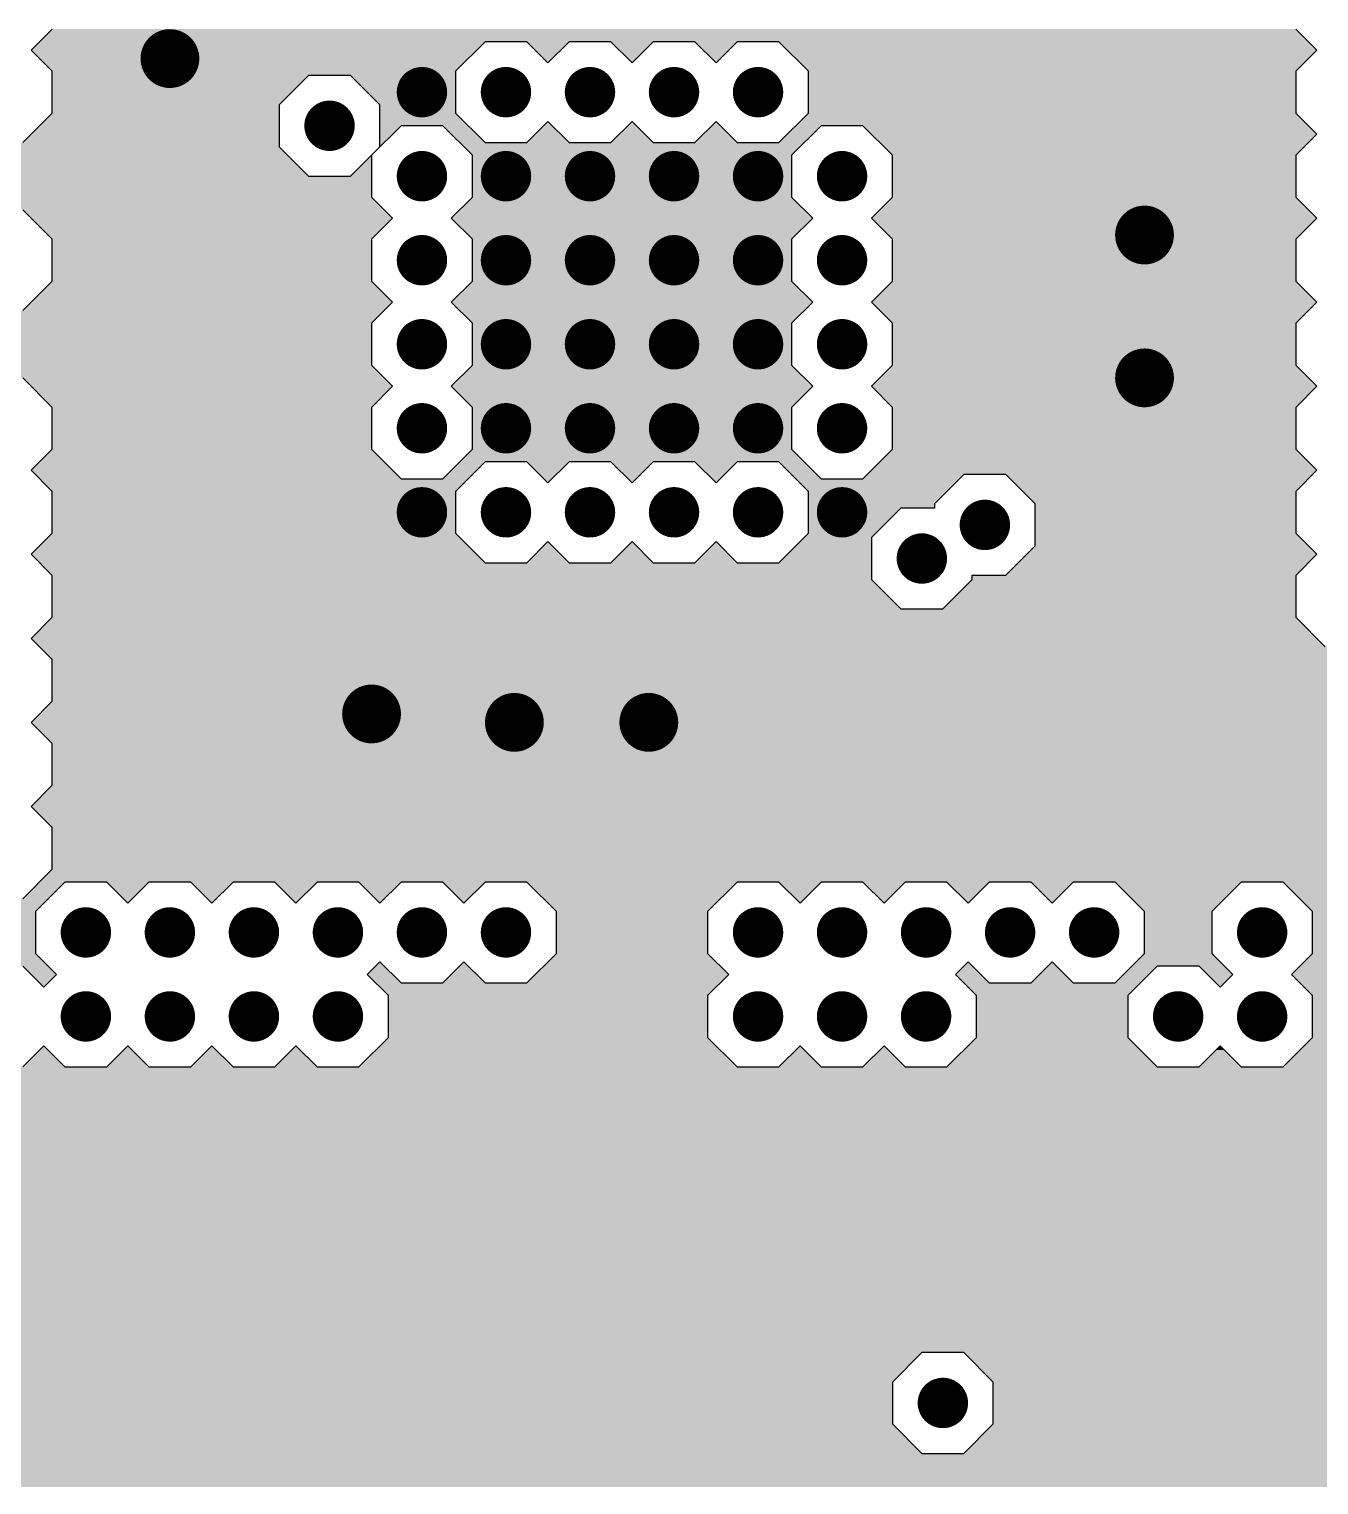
# Model space of a CAD drawing. Extents: x 295 to 953, y 10 to 290.
# Drawn here: x 657.13 to 687.83, y 160.85 to 195.5 of the extents above; entities that cross this region are included whole.
import ezdxf

# ---------------------------------------------------------------- set-up
doc = ezdxf.new("R2010")
doc.units = 0
doc.header["$LTSCALE"] = 5
doc.header["$MEASUREMENT"] = 0
doc.layers.get('0').update_dxf_attribs({"linetype": 'CONTINUOUS', "lineweight": 25})
doc.layers.add('17_GND_GBR', color=3, linetype='CONTINUOUS')

msp = doc.modelspace()

# ---------------------------------------------------------------- linework, layer by layer
for points, const_width in [([(660.128, 194.8, 1), (660.828, 194.8, 1)], 0.7), ([(666.178, 194, 1), (666.778, 194, 1)], 0.6), ([(668.178, 194, 1), (668.778, 194, 1)], 0.6), ([(670.178, 194, 1), (670.778, 194, 1)], 0.6), ([(672.178, 194, 1), (672.778, 194, 1)], 0.6), ([(674.178, 194, 1), (674.778, 194, 1)], 0.6), ([(663.978, 193.2, 1), (664.578, 193.2, 1)], 0.6), ([(666.178, 192, 1), (666.778, 192, 1)], 0.6), ([(668.178, 192, 1), (668.778, 192, 1)], 0.6), ([(670.178, 192, 1), (670.778, 192, 1)], 0.6), ([(672.178, 192, 1), (672.778, 192, 1)], 0.6), ([(674.178, 192, 1), (674.778, 192, 1)], 0.6), ([(676.178, 192, 1), (676.778, 192, 1)], 0.6), ([(683.328, 190.6, 1), (684.028, 190.6, 1)], 0.7), ([(666.178, 190, 1), (666.778, 190, 1)], 0.6), ([(668.178, 190, 1), (668.778, 190, 1)], 0.6), ([(670.178, 190, 1), (670.778, 190, 1)], 0.6), ([(672.178, 190, 1), (672.778, 190, 1)], 0.6), ([(674.178, 190, 1), (674.778, 190, 1)], 0.6), ([(676.178, 190, 1), (676.778, 190, 1)], 0.6), ([(666.178, 188, 1), (666.778, 188, 1)], 0.6), ([(668.178, 188, 1), (668.778, 188, 1)], 0.6), ([(670.178, 188, 1), (670.778, 188, 1)], 0.6), ([(672.178, 188, 1), (672.778, 188, 1)], 0.6), ([(674.178, 188, 1), (674.778, 188, 1)], 0.6), ([(676.178, 188, 1), (676.778, 188, 1)], 0.6), ([(683.328, 187.2, 1), (684.028, 187.2, 1)], 0.7), ([(666.178, 186, 1), (666.778, 186, 1)], 0.6), ([(668.178, 186, 1), (668.778, 186, 1)], 0.6), ([(670.178, 186, 1), (670.778, 186, 1)], 0.6), ([(672.178, 186, 1), (672.778, 186, 1)], 0.6), ([(674.178, 186, 1), (674.778, 186, 1)], 0.6), ([(676.178, 186, 1), (676.778, 186, 1)], 0.6), ([(666.178, 184, 1), (666.778, 184, 1)], 0.6), ([(668.178, 184, 1), (668.778, 184, 1)], 0.6), ([(670.178, 184, 1), (670.778, 184, 1)], 0.6), ([(672.178, 184, 1), (672.778, 184, 1)], 0.6), ([(674.178, 184, 1), (674.778, 184, 1)], 0.6), ([(676.178, 184, 1), (676.778, 184, 1)], 0.6), ([(679.578, 183.7, 1), (680.178, 183.7, 1)], 0.6), ([(678.078, 182.9, 1), (678.678, 182.9, 1)], 0.6), ([(664.928, 179.2, 1), (665.628, 179.2, 1)], 0.7), ([(668.328, 179, 1), (669.028, 179, 1)], 0.7), ([(671.528, 179, 1), (672.228, 179, 1)], 0.7), ([(658.178, 174, 1), (658.778, 174, 1)], 0.6), ([(660.178, 174, 1), (660.778, 174, 1)], 0.6), ([(662.178, 174, 1), (662.778, 174, 1)], 0.6), ([(664.178, 174, 1), (664.778, 174, 1)], 0.6), ([(666.178, 174, 1), (666.778, 174, 1)], 0.6), ([(668.178, 174, 1), (668.778, 174, 1)], 0.6), ([(674.178, 174, 1), (674.778, 174, 1)], 0.6), ([(676.178, 174, 1), (676.778, 174, 1)], 0.6), ([(678.178, 174, 1), (678.778, 174, 1)], 0.6), ([(680.178, 174, 1), (680.778, 174, 1)], 0.6), ([(682.178, 174, 1), (682.778, 174, 1)], 0.6), ([(686.178, 174, 1), (686.778, 174, 1)], 0.6), ([(658.178, 172, 1), (658.778, 172, 1)], 0.6), ([(660.178, 172, 1), (660.778, 172, 1)], 0.6), ([(662.178, 172, 1), (662.778, 172, 1)], 0.6), ([(664.178, 172, 1), (664.778, 172, 1)], 0.6), ([(674.178, 172, 1), (674.778, 172, 1)], 0.6), ([(676.178, 172, 1), (676.778, 172, 1)], 0.6), ([(678.178, 172, 1), (678.778, 172, 1)], 0.6), ([(684.178, 172, 1), (684.778, 172, 1)], 0.6), ([(686.178, 172, 1), (686.778, 172, 1)], 0.6), ([(678.578, 162.8, 1), (679.178, 162.8, 1)], 0.6)]:
    msp.add_lwpolyline(points, format="xyb", close=True, dxfattribs=dict(const_width=const_width))
at = {"layer": '17_GND_GBR', "color": 7}
for p, q in [((657.176, 195), (657.678, 195.502)), ((687.278, 195.502), (687.78, 195)), ((667.98, 195.2), (667.278, 194.498)), ((668.976, 195.2), (667.98, 195.2)), ((669.478, 194.698), (668.976, 195.2)), ((669.98, 195.2), (669.478, 194.698)), ((670.976, 195.2), (669.98, 195.2)), ((671.478, 194.698), (670.976, 195.2)), ((671.98, 195.2), (671.478, 194.698)), ((672.976, 195.2), (671.98, 195.2)), ((673.478, 194.698), (672.976, 195.2)), ((673.98, 195.2), (673.478, 194.698)), ((674.976, 195.2), (673.98, 195.2)), ((675.678, 194.498), (674.976, 195.2)), ((657.678, 194.498), (657.176, 195)), ((687.78, 195), (687.278, 194.498)), ((657.678, 193.502), (657.678, 194.498)), ((663.78, 194.4), (663.078, 193.698)), ((664.776, 194.4), (663.78, 194.4)), ((665.478, 193.698), (664.776, 194.4)), ((667.278, 194.498), (667.278, 193.502)), ((675.678, 193.502), (675.678, 194.498)), ((687.278, 194.498), (687.278, 193.502)), ((656.976, 192.8), (657.678, 193.502)), ((663.078, 193.698), (663.078, 192.702)), ((665.478, 192.702), (665.478, 193.698)), ((667.278, 193.502), (667.98, 192.8)), ((674.976, 192.8), (675.678, 193.502)), ((687.278, 193.502), (687.78, 193)), ((665.98, 193.2), (665.278, 192.498)), ((666.976, 193.2), (665.98, 193.2)), ((667.678, 192.498), (666.976, 193.2)), ((668.976, 192.8), (669.478, 193.302)), ((669.478, 193.302), (669.98, 192.8)), ((670.976, 192.8), (671.478, 193.302)), ((671.478, 193.302), (671.98, 192.8)), ((672.976, 192.8), (673.478, 193.302)), ((673.478, 193.302), (673.98, 192.8)), ((675.98, 193.2), (675.278, 192.498)), ((676.976, 193.2), (675.98, 193.2)), ((677.678, 192.498), (676.976, 193.2)), ((663.078, 192.702), (663.78, 192)), ((664.776, 192), (665.478, 192.702)), ((667.98, 192.8), (668.976, 192.8)), ((669.98, 192.8), (670.976, 192.8)), ((671.98, 192.8), (672.976, 192.8)), ((673.98, 192.8), (674.976, 192.8)), ((687.78, 193), (687.278, 192.498)), ((665.278, 192.498), (665.278, 191.502)), ((667.678, 191.502), (667.678, 192.498)), ((675.278, 192.498), (675.278, 191.502)), ((677.678, 191.502), (677.678, 192.498)), ((687.278, 192.498), (687.278, 191.502)), ((663.78, 192), (664.776, 192)), ((665.278, 191.502), (665.78, 191)), ((667.176, 191), (667.678, 191.502)), ((675.278, 191.502), (675.78, 191)), ((677.176, 191), (677.678, 191.502)), ((687.278, 191.502), (687.78, 191)), ((657.678, 190.498), (656.976, 191.2)), ((665.78, 191), (665.278, 190.498)), ((667.678, 190.498), (667.176, 191)), ((675.78, 191), (675.278, 190.498)), ((677.678, 190.498), (677.176, 191)), ((687.78, 191), (687.278, 190.498)), ((657.678, 189.502), (657.678, 190.498)), ((665.278, 190.498), (665.278, 189.502)), ((667.678, 189.502), (667.678, 190.498)), ((675.278, 190.498), (675.278, 189.502)), ((677.678, 189.502), (677.678, 190.498)), ((687.278, 190.498), (687.278, 189.502)), ((656.976, 188.8), (657.678, 189.502)), ((665.278, 189.502), (665.78, 189)), ((667.176, 189), (667.678, 189.502)), ((675.278, 189.502), (675.78, 189)), ((677.176, 189), (677.678, 189.502)), ((687.278, 189.502), (687.78, 189)), ((665.78, 189), (665.278, 188.498)), ((667.678, 188.498), (667.176, 189)), ((675.78, 189), (675.278, 188.498)), ((677.678, 188.498), (677.176, 189)), ((687.78, 189), (687.278, 188.498)), ((665.278, 188.498), (665.278, 187.502)), ((667.678, 187.502), (667.678, 188.498)), ((675.278, 188.498), (675.278, 187.502)), ((677.678, 187.502), (677.678, 188.498)), ((687.278, 188.498), (687.278, 187.502)), ((665.278, 187.502), (665.78, 187)), ((667.176, 187), (667.678, 187.502)), ((675.278, 187.502), (675.78, 187)), ((677.176, 187), (677.678, 187.502)), ((687.278, 187.502), (687.78, 187)), ((657.678, 186.498), (656.976, 187.2)), ((665.78, 187), (665.278, 186.498)), ((667.678, 186.498), (667.176, 187)), ((675.78, 187), (675.278, 186.498)), ((677.678, 186.498), (677.176, 187)), ((687.78, 187), (687.278, 186.498)), ((657.678, 185.502), (657.678, 186.498)), ((665.278, 186.498), (665.278, 185.502)), ((667.678, 185.502), (667.678, 186.498)), ((675.278, 186.498), (675.278, 185.502)), ((677.678, 185.502), (677.678, 186.498)), ((687.278, 186.498), (687.278, 185.502)), ((657.176, 185), (657.678, 185.502)), ((665.278, 185.502), (665.98, 184.8)), ((666.976, 184.8), (667.678, 185.502)), ((675.278, 185.502), (675.98, 184.8)), ((676.976, 184.8), (677.678, 185.502)), ((687.278, 185.502), (687.78, 185)), ((667.98, 185.2), (667.278, 184.498)), ((668.976, 185.2), (667.98, 185.2)), ((669.478, 184.698), (668.976, 185.2)), ((669.98, 185.2), (669.478, 184.698)), ((670.976, 185.2), (669.98, 185.2)), ((671.478, 184.698), (670.976, 185.2)), ((671.98, 185.2), (671.478, 184.698)), ((672.976, 185.2), (671.98, 185.2)), ((673.478, 184.698), (672.976, 185.2)), ((673.98, 185.2), (673.478, 184.698)), ((674.976, 185.2), (673.98, 185.2)), ((675.678, 184.498), (674.976, 185.2)), ((657.678, 184.498), (657.176, 185)), ((665.98, 184.8), (666.976, 184.8)), ((675.98, 184.8), (676.976, 184.8)), ((679.38, 184.9), (678.678, 184.198)), ((680.376, 184.9), (679.38, 184.9)), ((681.078, 184.198), (680.376, 184.9)), ((687.78, 185), (687.278, 184.498)), ((657.678, 183.502), (657.678, 184.498)), ((667.278, 184.498), (667.278, 183.502)), ((675.678, 183.502), (675.678, 184.498)), ((687.278, 184.498), (687.278, 183.502)), ((677.88, 184.1), (677.178, 183.398)), ((678.678, 184.1), (677.88, 184.1)), ((678.678, 184.198), (678.678, 184.1)), ((681.078, 183.202), (681.078, 184.198)), ((657.176, 183), (657.678, 183.502)), ((667.278, 183.502), (667.98, 182.8)), ((674.976, 182.8), (675.678, 183.502)), ((677.178, 183.398), (677.178, 182.402)), ((687.278, 183.502), (687.78, 183)), ((657.678, 182.498), (657.176, 183)), ((668.976, 182.8), (669.478, 183.302)), ((669.478, 183.302), (669.98, 182.8)), ((670.976, 182.8), (671.478, 183.302)), ((671.478, 183.302), (671.98, 182.8)), ((672.976, 182.8), (673.478, 183.302)), ((673.478, 183.302), (673.98, 182.8)), ((680.376, 182.5), (681.078, 183.202)), ((687.78, 183), (687.278, 182.498)), ((667.98, 182.8), (668.976, 182.8)), ((669.98, 182.8), (670.976, 182.8)), ((671.98, 182.8), (672.976, 182.8)), ((673.98, 182.8), (674.976, 182.8)), ((657.678, 181.502), (657.678, 182.498)), ((677.178, 182.402), (677.88, 181.7)), ((678.876, 181.7), (679.578, 182.402)), ((679.578, 182.5), (680.376, 182.5)), ((679.578, 182.402), (679.578, 182.5)), ((687.278, 182.498), (687.278, 181.502)), ((677.88, 181.7), (678.876, 181.7)), ((657.176, 181), (657.678, 181.502)), ((687.278, 181.502), (687.98, 180.8)), ((657.678, 180.498), (657.176, 181)), ((657.678, 179.502), (657.678, 180.498)), ((657.176, 179), (657.678, 179.502)), ((657.678, 178.498), (657.176, 179)), ((657.678, 177.502), (657.678, 178.498)), ((657.176, 177), (657.678, 177.502)), ((657.678, 176.498), (657.176, 177)), ((657.678, 175.502), (657.678, 176.498)), ((656.976, 174.8), (657.678, 175.502)), ((657.98, 175.2), (657.278, 174.498)), ((658.976, 175.2), (657.98, 175.2)), ((659.478, 174.698), (658.976, 175.2)), ((659.98, 175.2), (659.478, 174.698)), ((660.976, 175.2), (659.98, 175.2)), ((661.478, 174.698), (660.976, 175.2)), ((661.98, 175.2), (661.478, 174.698)), ((662.976, 175.2), (661.98, 175.2)), ((663.478, 174.698), (662.976, 175.2)), ((663.98, 175.2), (663.478, 174.698)), ((664.976, 175.2), (663.98, 175.2)), ((665.478, 174.698), (664.976, 175.2)), ((665.98, 175.2), (665.478, 174.698)), ((666.976, 175.2), (665.98, 175.2)), ((667.478, 174.698), (666.976, 175.2)), ((667.98, 175.2), (667.478, 174.698)), ((668.976, 175.2), (667.98, 175.2)), ((669.678, 174.498), (668.976, 175.2)), ((673.98, 175.2), (673.278, 174.498)), ((674.976, 175.2), (673.98, 175.2)), ((675.478, 174.698), (674.976, 175.2)), ((675.98, 175.2), (675.478, 174.698)), ((676.976, 175.2), (675.98, 175.2)), ((677.478, 174.698), (676.976, 175.2)), ((677.98, 175.2), (677.478, 174.698)), ((678.976, 175.2), (677.98, 175.2)), ((679.478, 174.698), (678.976, 175.2)), ((679.98, 175.2), (679.478, 174.698)), ((680.976, 175.2), (679.98, 175.2)), ((681.478, 174.698), (680.976, 175.2)), ((681.98, 175.2), (681.478, 174.698)), ((682.976, 175.2), (681.98, 175.2)), ((683.678, 174.498), (682.976, 175.2)), ((685.98, 175.2), (685.278, 174.498)), ((686.976, 175.2), (685.98, 175.2)), ((687.678, 174.498), (686.976, 175.2)), ((657.278, 174.498), (657.278, 173.502)), ((669.678, 173.502), (669.678, 174.498)), ((673.278, 174.498), (673.278, 173.502)), ((683.678, 173.502), (683.678, 174.498)), ((685.278, 174.498), (685.278, 173.502)), ((687.678, 173.502), (687.678, 174.498)), ((657.278, 173.502), (657.78, 173)), ((665.176, 173), (665.478, 173.302)), ((665.478, 173.302), (665.98, 172.8)), ((666.976, 172.8), (667.478, 173.302)), ((667.478, 173.302), (667.98, 172.8)), ((668.976, 172.8), (669.678, 173.502)), ((673.278, 173.502), (673.78, 173)), ((679.176, 173), (679.478, 173.302)), ((679.478, 173.302), (679.98, 172.8)), ((680.976, 172.8), (681.478, 173.302)), ((681.478, 173.302), (681.98, 172.8)), ((682.976, 172.8), (683.678, 173.502)), ((685.278, 173.502), (685.78, 173)), ((687.176, 173), (687.678, 173.502)), ((657.478, 172.698), (656.976, 173.2)), ((657.78, 173), (657.478, 172.698)), ((665.678, 172.498), (665.176, 173)), ((673.78, 173), (673.278, 172.498)), ((679.678, 172.498), (679.176, 173)), ((683.98, 173.2), (683.278, 172.498)), ((684.976, 173.2), (683.98, 173.2)), ((685.478, 172.698), (684.976, 173.2)), ((685.78, 173), (685.478, 172.698)), ((687.678, 172.498), (687.176, 173)), ((665.98, 172.8), (666.976, 172.8)), ((667.98, 172.8), (668.976, 172.8)), ((679.98, 172.8), (680.976, 172.8)), ((681.98, 172.8), (682.976, 172.8)), ((665.678, 171.502), (665.678, 172.498)), ((673.278, 172.498), (673.278, 171.502)), ((679.678, 171.502), (679.678, 172.498)), ((683.278, 172.498), (683.278, 171.502)), ((687.678, 171.502), (687.678, 172.498)), ((656.976, 170.8), (657.478, 171.302)), ((657.478, 171.302), (657.98, 170.8)), ((658.976, 170.8), (659.478, 171.302)), ((659.478, 171.302), (659.98, 170.8)), ((660.976, 170.8), (661.478, 171.302)), ((661.478, 171.302), (661.98, 170.8)), ((662.976, 170.8), (663.478, 171.302)), ((663.478, 171.302), (663.98, 170.8)), ((664.976, 170.8), (665.678, 171.502)), ((673.278, 171.502), (673.98, 170.8)), ((674.976, 170.8), (675.478, 171.302)), ((675.478, 171.302), (675.98, 170.8)), ((676.976, 170.8), (677.478, 171.302)), ((677.478, 171.302), (677.98, 170.8)), ((678.976, 170.8), (679.678, 171.502)), ((683.278, 171.502), (683.98, 170.8)), ((684.976, 170.8), (685.478, 171.302)), ((685.478, 171.302), (685.98, 170.8)), ((686.976, 170.8), (687.678, 171.502)), ((657.98, 170.8), (658.976, 170.8)), ((659.98, 170.8), (660.976, 170.8)), ((661.98, 170.8), (662.976, 170.8)), ((663.98, 170.8), (664.976, 170.8)), ((673.98, 170.8), (674.976, 170.8)), ((675.98, 170.8), (676.976, 170.8)), ((677.98, 170.8), (678.976, 170.8)), ((683.98, 170.8), (684.976, 170.8)), ((685.98, 170.8), (686.976, 170.8)), ((678.38, 164), (677.678, 163.298)), ((679.376, 164), (678.38, 164)), ((680.078, 163.298), (679.376, 164)), ((677.678, 163.298), (677.678, 162.302)), ((680.078, 162.302), (680.078, 163.298)), ((677.678, 162.302), (678.38, 161.6)), ((679.376, 161.6), (680.078, 162.302)), ((678.38, 161.6), (679.376, 161.6))]:
    msp.add_line(p, q, dxfattribs=at)
for points in [[(657.376, 195.2), (657.678, 195.502), (687.58, 195.2), (687.278, 195.502)], [(657.176, 195), (657.376, 195.2), (667.78, 195), (667.98, 195.2)], [(657.376, 195.2), (657.376, 195.2), (667.98, 195.2), (668.976, 195.2)], [(669.478, 194.698), (668.976, 195.2), (669.478, 194.698), (669.98, 195.2)], [(668.976, 195.2), (668.976, 195.2), (669.98, 195.2), (670.976, 195.2)], [(671.478, 194.698), (670.976, 195.2), (671.478, 194.698), (671.98, 195.2)], [(670.976, 195.2), (670.976, 195.2), (671.98, 195.2), (672.976, 195.2)], [(673.478, 194.698), (672.976, 195.2), (673.478, 194.698), (673.98, 195.2)], [(672.976, 195.2), (672.976, 195.2), (673.98, 195.2), (674.976, 195.2)], [(675.176, 195), (674.976, 195.2), (687.78, 195), (687.58, 195.2)], [(657.678, 194.498), (657.176, 195), (667.278, 194.498), (667.78, 195)], [(675.678, 194.498), (675.176, 195), (687.278, 194.498), (687.78, 195)], [(657.678, 194.4), (657.678, 194.498), (667.278, 194.4), (667.278, 194.498)], [(657.678, 193.698), (657.678, 194.4), (663.078, 193.698), (663.78, 194.4)], [(657.678, 194.4), (657.678, 194.4), (663.78, 194.4), (664.776, 194.4)], [(665.478, 193.698), (664.776, 194.4), (667.278, 193.698), (667.278, 194.4)], [(675.678, 193.502), (675.678, 194.498), (687.278, 193.502), (687.278, 194.498)], [(656.976, 192.8), (657.678, 193.502), (663.078, 192.8), (663.078, 193.502)], [(657.678, 193.502), (657.678, 193.698), (663.078, 193.502), (663.078, 193.698)], [(665.478, 193.502), (665.478, 193.698), (667.278, 193.502), (667.278, 193.698)], [(665.478, 193.2), (665.478, 193.502), (667.58, 193.2), (667.278, 193.502)], [(675.376, 193.2), (675.678, 193.502), (687.58, 193.2), (687.278, 193.502)], [(665.478, 192.702), (665.478, 193.2), (665.482, 192.702), (665.98, 193.2)], [(665.478, 193.2), (665.478, 193.2), (665.98, 193.2), (666.976, 193.2)], [(667.376, 192.8), (666.976, 193.2), (667.98, 192.8), (667.58, 193.2)], [(668.976, 192.8), (669.478, 193.302), (669.98, 192.8), (669.478, 193.302)], [(670.976, 192.8), (671.478, 193.302), (671.98, 192.8), (671.478, 193.302)], [(672.976, 192.8), (673.478, 193.302), (673.98, 192.8), (673.478, 193.302)], [(674.976, 192.8), (675.376, 193.2), (675.58, 192.8), (675.98, 193.2)], [(675.376, 193.2), (675.376, 193.2), (675.98, 193.2), (676.976, 193.2)], [(677.176, 193), (676.976, 193.2), (687.78, 193), (687.58, 193.2)], [(655.474, 192.702), (655.376, 192.8), (663.078, 192.702), (663.078, 192.8)], [(655.678, 192.498), (655.474, 192.702), (663.282, 192.498), (663.078, 192.702)], [(665.274, 192.498), (665.478, 192.702), (665.278, 192.498), (665.482, 192.702)], [(667.678, 192.498), (667.376, 192.8), (675.278, 192.498), (675.58, 192.8)], [(667.376, 192.8), (667.376, 192.8), (674.976, 192.8), (673.98, 192.8)], [(677.678, 192.498), (677.176, 193), (687.278, 192.498), (687.78, 193)], [(655.678, 192), (655.678, 192.498), (663.78, 192), (663.282, 192.498)], [(664.776, 192), (665.274, 192.498), (665.278, 192), (665.278, 192.498)], [(667.678, 191.502), (667.678, 192.498), (675.278, 191.502), (675.278, 192.498)], [(677.678, 191.502), (677.678, 192.498), (687.278, 191.502), (687.278, 192.498)], [(655.678, 191.502), (655.678, 192), (665.278, 191.502), (665.278, 192)], [(655.376, 191.2), (655.678, 191.502), (665.58, 191.2), (665.278, 191.502)], [(667.176, 191), (667.678, 191.502), (675.779, 191), (675.278, 191.502)], [(677.176, 191), (677.678, 191.502), (687.779, 191), (687.278, 191.502)], [(657.176, 191), (656.976, 191.2), (665.78, 191), (665.58, 191.2)], [(657.678, 190.498), (657.176, 191), (665.278, 190.498), (665.78, 191)], [(667.678, 190.498), (667.176, 191), (675.278, 190.498), (675.78, 191)], [(667.176, 191), (667.176, 191), (675.78, 191), (675.779, 191)], [(677.678, 190.498), (677.176, 191), (687.278, 190.498), (687.78, 191)], [(677.176, 191), (677.176, 191), (687.78, 191), (687.779, 191)], [(657.678, 189.502), (657.678, 190.498), (665.278, 189.502), (665.278, 190.498)], [(667.678, 189.502), (667.678, 190.498), (675.278, 189.502), (675.278, 190.498)], [(677.678, 189.502), (677.678, 190.498), (687.278, 189.502), (687.278, 190.498)], [(657.176, 189), (657.678, 189.502), (665.78, 189), (665.278, 189.502)], [(667.176, 189), (667.678, 189.502), (675.779, 189), (675.278, 189.502)], [(677.176, 189), (677.678, 189.502), (687.779, 189), (687.278, 189.502)], [(656.976, 188.8), (657.176, 189), (665.58, 188.8), (665.78, 189)], [(667.678, 188.498), (667.176, 189), (675.278, 188.498), (675.78, 189)], [(667.176, 189), (667.176, 189), (675.78, 189), (675.779, 189)], [(677.678, 188.498), (677.176, 189), (687.278, 188.498), (687.78, 189)], [(677.176, 189), (677.176, 189), (687.78, 189), (687.779, 189)], [(628.928, 188.498), (628.928, 188.8), (665.278, 188.498), (665.58, 188.8)], [(628.928, 187.502), (628.928, 188.498), (665.278, 187.502), (665.278, 188.498)], [(667.678, 187.502), (667.678, 188.498), (675.278, 187.502), (675.278, 188.498)], [(677.678, 187.502), (677.678, 188.498), (687.278, 187.502), (687.278, 188.498)], [(628.928, 187.2), (628.928, 187.502), (665.58, 187.2), (665.278, 187.502)], [(667.176, 187), (667.678, 187.502), (675.779, 187), (675.278, 187.502)], [(677.176, 187), (677.678, 187.502), (687.779, 187), (687.278, 187.502)], [(657.176, 187), (656.976, 187.2), (665.78, 187), (665.58, 187.2)], [(657.678, 186.498), (657.176, 187), (665.278, 186.498), (665.78, 187)], [(667.678, 186.498), (667.176, 187), (675.278, 186.498), (675.78, 187)], [(667.176, 187), (667.176, 187), (675.78, 187), (675.779, 187)], [(677.678, 186.498), (677.176, 187), (687.278, 186.498), (687.78, 187)], [(677.176, 187), (677.176, 187), (687.78, 187), (687.779, 187)], [(657.678, 185.502), (657.678, 186.498), (665.278, 185.502), (665.278, 186.498)], [(667.678, 185.502), (667.678, 186.498), (675.278, 185.502), (675.278, 186.498)], [(677.678, 185.502), (677.678, 186.498), (687.278, 185.502), (687.278, 186.498)], [(657.176, 185), (657.678, 185.502), (665.78, 185), (665.278, 185.502)], [(667.376, 185.2), (667.678, 185.502), (675.58, 185.2), (675.278, 185.502)], [(677.176, 185), (677.678, 185.502), (687.78, 185), (687.278, 185.502)], [(666.976, 184.8), (667.376, 185.2), (667.58, 184.8), (667.98, 185.2)], [(667.376, 185.2), (667.376, 185.2), (667.98, 185.2), (668.976, 185.2)], [(669.478, 184.698), (668.976, 185.2), (669.478, 184.698), (669.98, 185.2)], [(668.976, 185.2), (668.976, 185.2), (669.98, 185.2), (670.976, 185.2)], [(671.478, 184.698), (670.976, 185.2), (671.478, 184.698), (671.98, 185.2)], [(670.976, 185.2), (670.976, 185.2), (671.98, 185.2), (672.976, 185.2)], [(673.478, 184.698), (672.976, 185.2), (673.478, 184.698), (673.98, 185.2)], [(672.976, 185.2), (672.976, 185.2), (673.98, 185.2), (674.976, 185.2)], [(675.376, 184.8), (674.976, 185.2), (675.98, 184.8), (675.58, 185.2)], [(657.376, 184.8), (657.176, 185), (665.98, 184.8), (665.78, 185)], [(657.678, 184.498), (657.376, 184.8), (667.278, 184.498), (667.58, 184.8)], [(675.678, 184.498), (675.376, 184.8), (678.978, 184.498), (679.28, 184.8)], [(676.976, 184.8), (677.076, 184.9), (679.28, 184.8), (679.38, 184.9)], [(677.076, 184.9), (677.176, 185), (687.68, 184.9), (687.78, 185)], [(677.076, 184.9), (677.076, 184.9), (679.38, 184.9), (680.376, 184.9)], [(680.778, 184.498), (680.376, 184.9), (687.278, 184.498), (687.68, 184.9)], [(657.678, 183.502), (657.678, 184.498), (667.278, 183.502), (667.278, 184.498)], [(675.678, 184.198), (675.678, 184.498), (678.678, 184.198), (678.978, 184.498)], [(681.078, 184.198), (680.778, 184.498), (687.278, 184.198), (687.278, 184.498)], [(675.678, 184.1), (675.678, 184.198), (678.678, 184.1), (678.678, 184.198)], [(675.678, 183.502), (675.678, 184.1), (677.282, 183.502), (677.88, 184.1)], [(675.678, 184.1), (675.678, 184.1), (677.88, 184.1), (678.678, 184.1)], [(681.078, 183.502), (681.078, 184.198), (687.278, 183.502), (687.278, 184.198)], [(657.176, 183), (657.678, 183.502), (667.78, 183), (667.278, 183.502)], [(674.976, 182.8), (675.574, 183.398), (677.178, 182.8), (677.178, 183.398)], [(675.574, 183.398), (675.678, 183.502), (677.178, 183.398), (677.282, 183.502)], [(681.078, 183.202), (681.078, 183.502), (687.578, 183.202), (687.278, 183.502)], [(657.376, 182.8), (657.176, 183), (667.98, 182.8), (667.78, 183)], [(668.976, 182.8), (669.478, 183.302), (669.98, 182.8), (669.478, 183.302)], [(670.976, 182.8), (671.478, 183.302), (671.98, 182.8), (671.478, 183.302)], [(672.976, 182.8), (673.478, 183.302), (673.98, 182.8), (673.478, 183.302)], [(680.376, 182.5), (680.876, 183), (687.28, 182.5), (687.78, 183)], [(680.876, 183), (681.078, 183.202), (687.78, 183), (687.578, 183.202)], [(657.678, 182.498), (657.376, 182.8), (677.178, 182.498), (677.178, 182.8)], [(657.376, 182.8), (657.376, 182.8), (670.476, 182.8), (670.327, 182.8)], [(657.376, 182.8), (657.376, 182.8), (668.976, 182.8), (667.98, 182.8)], [(668.976, 182.8), (668.976, 182.8), (670.327, 182.8), (669.98, 182.8)], [(657.678, 182.402), (657.678, 182.498), (677.178, 182.402), (677.178, 182.498)], [(657.678, 181.7), (657.678, 182.402), (677.88, 181.7), (677.178, 182.402)], [(678.876, 181.7), (679.578, 182.402), (687.278, 181.7), (687.278, 182.402)], [(679.578, 182.498), (679.578, 182.5), (687.278, 182.498), (687.28, 182.5)], [(679.578, 182.402), (679.578, 182.498), (687.278, 182.402), (687.278, 182.498)], [(657.678, 181.502), (657.678, 181.7), (687.278, 181.502), (687.278, 181.7)], [(657.176, 181), (657.678, 181.502), (687.78, 181), (687.278, 181.502)], [(657.376, 180.8), (657.176, 181), (687.98, 180.8), (687.78, 181)], [(657.678, 180.498), (657.376, 180.8), (689.278, 180.498), (689.58, 180.8)], [(657.376, 180.8), (657.376, 180.8), (688.976, 180.8), (687.98, 180.8)], [(657.678, 179.502), (657.678, 180.498), (689.278, 179.502), (689.278, 180.498)], [(657.176, 179), (657.678, 179.502), (689.779, 179), (689.278, 179.502)], [(657.678, 178.498), (657.176, 179), (689.278, 178.498), (689.78, 179)], [(657.176, 179), (657.176, 179), (689.78, 179), (689.779, 179)], [(657.678, 177.502), (657.678, 178.498), (689.278, 177.502), (689.278, 178.498)], [(657.176, 177), (657.678, 177.502), (689.779, 177), (689.278, 177.502)], [(657.678, 176.498), (657.176, 177), (689.278, 176.498), (689.78, 177)], [(657.176, 177), (657.176, 177), (689.78, 177), (689.779, 177)], [(657.678, 175.502), (657.678, 176.498), (689.278, 175.502), (689.278, 176.498)], [(657.376, 175.2), (657.678, 175.502), (689.58, 175.2), (689.278, 175.502)], [(656.976, 174.8), (657.376, 175.2), (657.58, 174.8), (657.98, 175.2)], [(657.376, 175.2), (657.376, 175.2), (657.98, 175.2), (658.976, 175.2)], [(659.478, 174.698), (658.976, 175.2), (659.478, 174.698), (659.98, 175.2)], [(658.976, 175.2), (658.976, 175.2), (659.98, 175.2), (660.976, 175.2)], [(661.478, 174.698), (660.976, 175.2), (661.478, 174.698), (661.98, 175.2)], [(660.976, 175.2), (660.976, 175.2), (661.98, 175.2), (662.976, 175.2)], [(663.478, 174.698), (662.976, 175.2), (663.478, 174.698), (663.98, 175.2)], [(662.976, 175.2), (662.976, 175.2), (663.98, 175.2), (664.976, 175.2)], [(665.478, 174.698), (664.976, 175.2), (665.478, 174.698), (665.98, 175.2)], [(664.976, 175.2), (664.976, 175.2), (665.98, 175.2), (666.976, 175.2)], [(667.478, 174.698), (666.976, 175.2), (667.478, 174.698), (667.98, 175.2)], [(666.976, 175.2), (666.976, 175.2), (667.98, 175.2), (668.976, 175.2)], [(669.678, 174.498), (668.976, 175.2), (673.278, 174.498), (673.98, 175.2)], [(668.976, 175.2), (668.976, 175.2), (673.98, 175.2), (674.976, 175.2)], [(675.478, 174.698), (674.976, 175.2), (675.478, 174.698), (675.98, 175.2)], [(674.976, 175.2), (674.976, 175.2), (675.98, 175.2), (676.976, 175.2)], [(677.478, 174.698), (676.976, 175.2), (677.478, 174.698), (677.98, 175.2)], [(676.976, 175.2), (676.976, 175.2), (677.98, 175.2), (678.976, 175.2)], [(679.478, 174.698), (678.976, 175.2), (679.478, 174.698), (679.98, 175.2)], [(678.976, 175.2), (678.976, 175.2), (679.98, 175.2), (680.976, 175.2)], [(681.478, 174.698), (680.976, 175.2), (681.478, 174.698), (681.98, 175.2)], [(680.976, 175.2), (680.976, 175.2), (681.98, 175.2), (682.976, 175.2)], [(683.678, 174.498), (682.976, 175.2), (685.278, 174.498), (685.98, 175.2)], [(682.976, 175.2), (682.976, 175.2), (685.98, 175.2), (686.976, 175.2)], [(687.376, 174.8), (686.976, 175.2), (689.98, 174.8), (689.58, 175.2)], [(655.678, 174.498), (655.376, 174.8), (657.278, 174.498), (657.58, 174.8)], [(687.678, 174.498), (687.376, 174.8), (800.278, 174.498), (800.278, 174.8)], [(655.678, 173.502), (655.678, 174.498), (657.278, 173.502), (657.278, 174.498)], [(669.678, 173.502), (669.678, 174.498), (673.278, 173.502), (673.278, 174.498)], [(683.678, 173.502), (683.678, 174.498), (685.278, 173.502), (685.278, 174.498)], [(687.678, 174.002), (687.678, 174.498), (800.278, 174.002), (800.278, 174.498)], [(687.678, 173.502), (687.678, 174.002), (800.778, 173.502), (800.278, 174.002)], [(655.376, 173.2), (655.678, 173.502), (657.58, 173.2), (657.278, 173.502)], [(665.176, 173), (665.478, 173.302), (665.78, 173), (665.478, 173.302)], [(666.976, 172.8), (667.478, 173.302), (667.98, 172.8), (667.478, 173.302)], [(669.176, 173), (669.678, 173.502), (673.78, 173), (673.278, 173.502)], [(679.176, 173), (679.478, 173.302), (679.78, 173), (679.478, 173.302)], [(680.976, 172.8), (681.478, 173.302), (681.98, 172.8), (681.478, 173.302)], [(683.376, 173.2), (683.678, 173.502), (685.58, 173.2), (685.278, 173.502)], [(687.176, 173), (687.676, 173.5), (697.88, 173), (698.38, 173.5)], [(687.676, 173.5), (687.678, 173.502), (800.78, 173.5), (800.778, 173.502)], [(687.676, 173.5), (687.676, 173.5), (698.38, 173.5), (699.376, 173.5)], [(657.176, 173), (656.976, 173.2), (657.78, 173), (657.58, 173.2)], [(657.478, 172.698), (657.176, 173), (657.478, 172.698), (657.78, 173)], [(665.376, 172.8), (665.176, 173), (665.98, 172.8), (665.78, 173)], [(668.976, 172.8), (669.176, 173), (673.58, 172.8), (673.78, 173)], [(679.376, 172.8), (679.176, 173), (679.98, 172.8), (679.78, 173)], [(682.976, 172.8), (683.376, 173.2), (683.58, 172.8), (683.98, 173.2)], [(683.376, 173.2), (683.376, 173.2), (683.98, 173.2), (684.976, 173.2)], [(685.176, 173), (684.976, 173.2), (685.78, 173), (685.58, 173.2)], [(685.478, 172.698), (685.176, 173), (685.478, 172.698), (685.78, 173)], [(687.378, 172.798), (687.176, 173), (697.678, 172.798), (697.88, 173)], [(665.678, 172.498), (665.376, 172.8), (673.278, 172.498), (673.58, 172.8)], [(665.376, 172.8), (665.376, 172.8), (668.776, 172.8), (667.98, 172.8)], [(679.678, 172.498), (679.376, 172.8), (683.278, 172.498), (683.58, 172.8)], [(687.678, 172.498), (687.378, 172.798), (697.678, 172.498), (697.678, 172.798)], [(665.678, 171.502), (665.678, 172.498), (673.278, 171.502), (673.278, 172.498)], [(679.678, 171.502), (679.678, 172.498), (683.278, 171.502), (683.278, 172.498)], [(687.678, 171.802), (687.678, 172.498), (697.678, 171.802), (697.678, 172.498)], [(687.678, 171.502), (687.678, 171.802), (697.978, 171.502), (697.678, 171.802)], [(656.976, 170.8), (657.478, 171.302), (657.98, 170.8), (657.478, 171.302)], [(658.976, 170.8), (659.478, 171.302), (659.98, 170.8), (659.478, 171.302)], [(660.976, 170.8), (661.478, 171.302), (661.98, 170.8), (661.478, 171.302)], [(662.976, 170.8), (663.478, 171.302), (663.98, 170.8), (663.478, 171.302)], [(664.976, 170.8), (665.678, 171.502), (673.98, 170.8), (673.278, 171.502)], [(674.976, 170.8), (675.478, 171.302), (675.98, 170.8), (675.478, 171.302)], [(676.976, 170.8), (677.478, 171.302), (677.98, 170.8), (677.478, 171.302)], [(678.976, 170.8), (679.376, 171.2), (683.98, 170.8), (683.58, 171.2)], [(679.376, 171.2), (679.678, 171.502), (683.58, 171.2), (683.278, 171.502)], [(684.976, 170.8), (685.376, 171.2), (685.98, 170.8), (685.58, 171.2)], [(685.376, 171.2), (685.478, 171.302), (685.58, 171.2), (685.478, 171.302)], [(687.276, 171.1), (687.678, 171.502), (698.38, 171.1), (697.978, 171.502)], [(686.976, 170.8), (687.276, 171.1), (708.278, 170.8), (708.278, 171.1)], [(687.276, 171.1), (687.276, 171.1), (698.976, 171.1), (698.38, 171.1)], [(655.678, 170.498), (655.376, 170.8), (708.278, 170.498), (708.278, 170.8)], [(655.376, 170.8), (655.376, 170.8), (684.376, 170.8), (683.98, 170.8)], [(655.678, 170.402), (655.678, 170.498), (708.278, 170.402), (708.278, 170.498)], [(655.678, 169.7), (655.678, 170.402), (708.98, 169.7), (708.278, 170.402)], [(654.976, 168.8), (655.676, 169.5), (711.28, 168.8), (711.98, 169.5)], [(655.676, 169.5), (655.678, 169.502), (713.48, 169.5), (713.478, 169.502)], [(655.676, 169.5), (655.676, 169.5), (711.98, 169.5), (712.976, 169.5)], [(655.678, 169.502), (655.678, 169.7), (713.478, 169.502), (713.28, 169.7)], [(625.178, 168.798), (625.178, 168.8), (711.278, 168.798), (711.28, 168.8)], [(625.178, 168.002), (625.178, 168.798), (711.278, 168.002), (711.278, 168.798)], [(624.676, 167.5), (624.978, 167.802), (711.58, 167.5), (711.278, 167.802)], [(624.978, 167.802), (625.178, 168.002), (711.278, 167.802), (711.278, 168.002)], [(624.476, 167.3), (624.676, 167.5), (705.68, 167.3), (705.88, 167.5)], [(624.676, 167.5), (624.676, 167.5), (705.88, 167.5), (706.876, 167.5)], [(623.678, 167.2), (623.678, 167.3), (705.58, 167.2), (705.68, 167.3)], [(634.378, 166.798), (633.976, 167.2), (705.178, 166.798), (705.58, 167.2)], [(634.678, 166.498), (634.378, 166.798), (705.178, 166.498), (705.178, 166.798)], [(634.678, 165.802), (634.678, 166.498), (705.178, 165.802), (705.178, 166.498)], [(634.678, 165.7), (634.678, 165.802), (705.28, 165.7), (705.178, 165.802)], [(651.076, 165.1), (650.476, 165.7), (705.88, 165.1), (705.28, 165.7)], [(651.178, 164.998), (651.076, 165.1), (771.778, 164.998), (771.778, 165.1)], [(651.076, 165.1), (651.076, 165.1), (705.976, 165.1), (705.88, 165.1)], [(651.178, 164.7), (651.178, 164.998), (771.778, 164.7), (771.778, 164.998)], [(651.178, 164.002), (651.178, 164.7), (699.282, 164.002), (699.98, 164.7)], [(651.178, 164.7), (651.178, 164.7), (699.98, 164.7), (700.976, 164.7)], [(650.476, 163.3), (651.176, 164), (677.68, 163.3), (678.38, 164)], [(651.176, 164), (651.178, 164.002), (699.28, 164), (699.282, 164.002)], [(651.176, 164), (651.176, 164), (678.38, 164), (679.376, 164)], [(679.378, 163.998), (679.376, 164), (699.278, 163.998), (699.28, 164)], [(679.676, 163.7), (679.378, 163.998), (699.278, 163.7), (699.278, 163.998)], [(680.078, 163.298), (679.676, 163.7), (695.578, 163.298), (695.98, 163.7)], [(679.676, 163.7), (679.676, 163.7), (695.98, 163.7), (696.976, 163.7)], [(649.678, 163.298), (649.678, 163.3), (677.678, 163.298), (677.68, 163.3)], [(649.678, 162.502), (649.678, 163.298), (677.678, 162.502), (677.678, 163.298)], [(680.078, 162.998), (680.078, 163.298), (695.278, 162.998), (695.578, 163.298)], [(680.078, 162.302), (680.078, 162.998), (695.278, 162.302), (695.278, 162.998)], [(648.976, 161.8), (649.478, 162.302), (678.18, 161.8), (677.678, 162.302)], [(649.478, 162.302), (649.678, 162.502), (677.678, 162.302), (677.678, 162.502)], [(679.778, 162.002), (680.078, 162.302), (695.278, 162.002), (695.278, 162.302)], [(679.376, 161.6), (679.778, 162.002), (695.68, 161.6), (695.278, 162.002)], [(648.678, 161.6), (648.678, 161.8), (678.38, 161.6), (678.18, 161.8)], [(648.678, 161.3), (648.678, 161.6), (695.98, 161.3), (695.68, 161.6)], [(648.678, 161.102), (648.678, 161.3), (734.278, 161.102), (734.278, 161.3)], [(648.678, 161.3), (648.678, 161.3), (696.848, 161.3), (695.98, 161.3)], [(648.476, 160.8), (648.678, 161.002), (734.58, 160.8), (734.378, 161.002)], [(648.678, 161.002), (648.678, 161.102), (734.378, 161.002), (734.278, 161.102)]]:
    msp.add_solid(points, dxfattribs=at)

doc.saveas('drawing.dxf')
